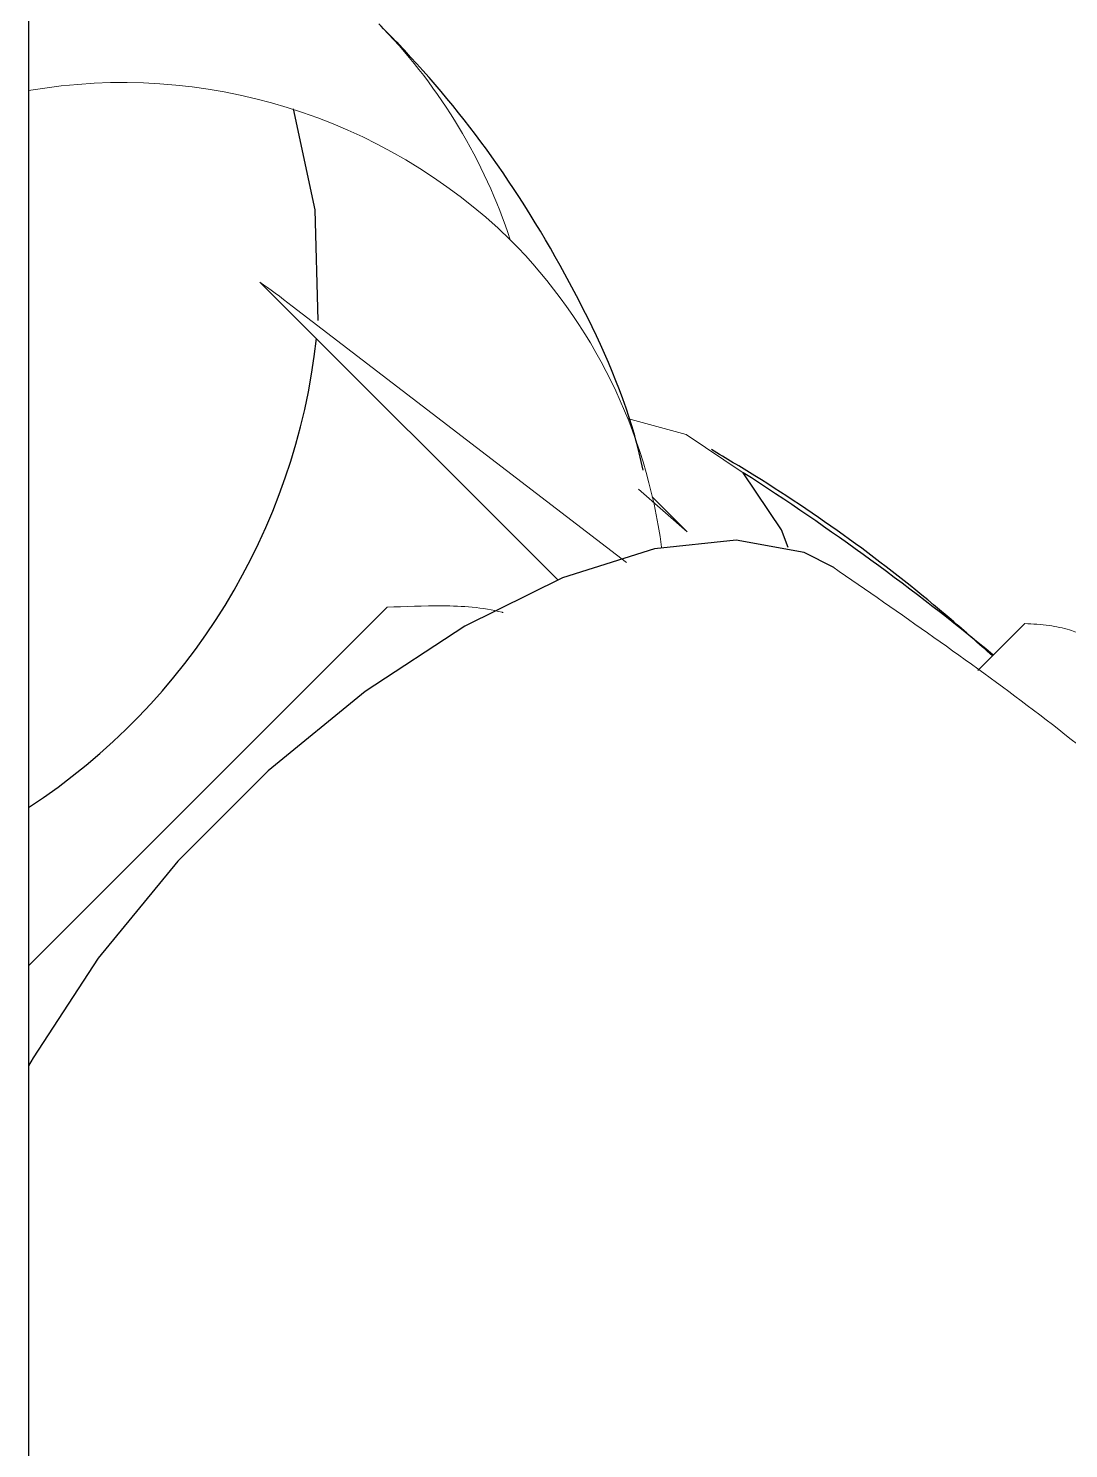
# Model space of a CAD drawing. Header units: millimetres. Extents: x -635 to 515, y -448 to 489.
# Drawn here: x 118.87 to 133.62, y 224.29 to 244.42 of the extents above; entities that cross this region are included whole.
import ezdxf

# ---------------------------------------------------------------- set-up
doc = ezdxf.new("R2010")
doc.units = ezdxf.units.MM

msp = doc.modelspace()

# ---------------------------------------------------------------- linework, layer by layer
at = {"color": 7, "linetype": 'Continuous', "lineweight": 25}
msp.add_line((118.875, 303.878), (118.875, 126.735), dxfattribs=at)
at = {"color": 144, "linetype": 'Continuous', "lineweight": 18}
for p, q in [((122.156, 240.822), (126.376, 236.602)), ((127.35, 236.849), (122.615, 240.483)), ((127.52, 237.887), (128.209, 237.285)), ((127.716, 237.778), (128.209, 237.285)), ((118.875, 231.131), (123.957, 236.214)), ((132.33, 235.319), (132.995, 235.984))]:
    msp.add_line(p, q, dxfattribs=at)
at = {"color": 7, "linetype": 'Continuous', "lineweight": 25, "flags": 128}
for points in [[(122.979, 240.276), (122.941, 241.847), (122.633, 243.278)], [(129.641, 237.063), (129.548, 237.311), (129.005, 238.121)], [(130.29, 236.778), (129.869, 236.99), (128.904, 237.164), (127.747, 237.042), (126.446, 236.631), (125.059, 235.947), (123.647, 235.022), (122.272, 233.895), (120.992, 232.616), (119.865, 231.24), (118.94, 229.828), (118.875, 229.713)]]:
    msp.add_lwpolyline(points, dxfattribs=at)
at = {"color": 144, "linetype": 'Continuous', "lineweight": 18, "flags": 128}
msp.add_lwpolyline([(129.005, 238.121), (128.195, 238.664), (127.367, 238.891)], dxfattribs=at)
at = {"color": 144, "linetype": 'Continuous', "lineweight": 18}
for centre, radius, start, end in [((118.204, 238.955), 7.895, 18.2161, 43.7905), ((120.213, 235.773), 7.878, 45.8201, 99.7819), ((120.293, 236.053), 7.623, 7.6166, 44.7843)]:
    msp.add_arc(centre, radius, start, end, dxfattribs=at)
at = {"color": 7, "linetype": 'Continuous', "lineweight": 25}
msp.add_arc((113.874, 241.023), 9.139, 303.1752, 353.7047, dxfattribs=at)
at = {"color": 8, "linetype": 'Continuous', "lineweight": 25}
msp.add_arc((109.05, 207.041), 36.935, 50.4904, 57.2974, dxfattribs=at)
at = {"color": 7, "linetype": 'Continuous', "lineweight": 25}
for points, knots in [([(127.589, 238.159), (127.551, 238.32), (127.342, 239.193), (126.646, 240.71), (125.52, 242.582), (124.509, 243.802), (123.931, 244.39), (123.839, 244.484)], [0, 0, 0, 0, 0.0681124, 0.3685484, 0.6694637, 0.9474868, 1, 1, 1, 1]), ([(132.537, 235.526), (132.343, 235.698), (131.287, 236.636), (129.946, 237.617), (128.761, 238.325), (128.555, 238.448)], [0, 0, 0, 0, 0.157001, 0.853499, 1, 1, 1, 1])]:
    msp.add_open_spline(points, degree=3, knots=knots, dxfattribs=at)
at = {"color": 144, "linetype": 'Continuous', "lineweight": 18}
msp.add_open_spline([(122.615, 240.483), (122.446, 240.612), (122.293, 240.725), (122.156, 240.822)], degree=3, dxfattribs=at)
for points, knots in [([(136.878, 231.39), (136.546, 231.734), (135.375, 232.946), (133.176, 234.779), (131.232, 236.124), (130.274, 236.785)], [0, 0, 0, 0, 0.167792, 0.590416, 1, 1, 1, 1]), ([(125.601, 236.14), (125.597, 236.141), (125.315, 236.214), (124.727, 236.248), (124.214, 236.225), (123.957, 236.214)], [0, 0, 0, 0, 0.006526, 0.502515, 1, 1, 1, 1]), ([(134.126, 235.611), (134.104, 235.631), (134.06, 235.673), (133.987, 235.728), (133.907, 235.777), (133.822, 235.822), (133.729, 235.86), (133.574, 235.913), (133.335, 235.964), (133.111, 235.977), (132.995, 235.984)], [0, 0, 0, 0, 0.080967, 0.162729, 0.245478, 0.329397, 0.414665, 0.50145, 0.739796, 1, 1, 1, 1])]:
    msp.add_open_spline(points, degree=3, knots=knots, dxfattribs=at)

doc.saveas('drawing.dxf')
